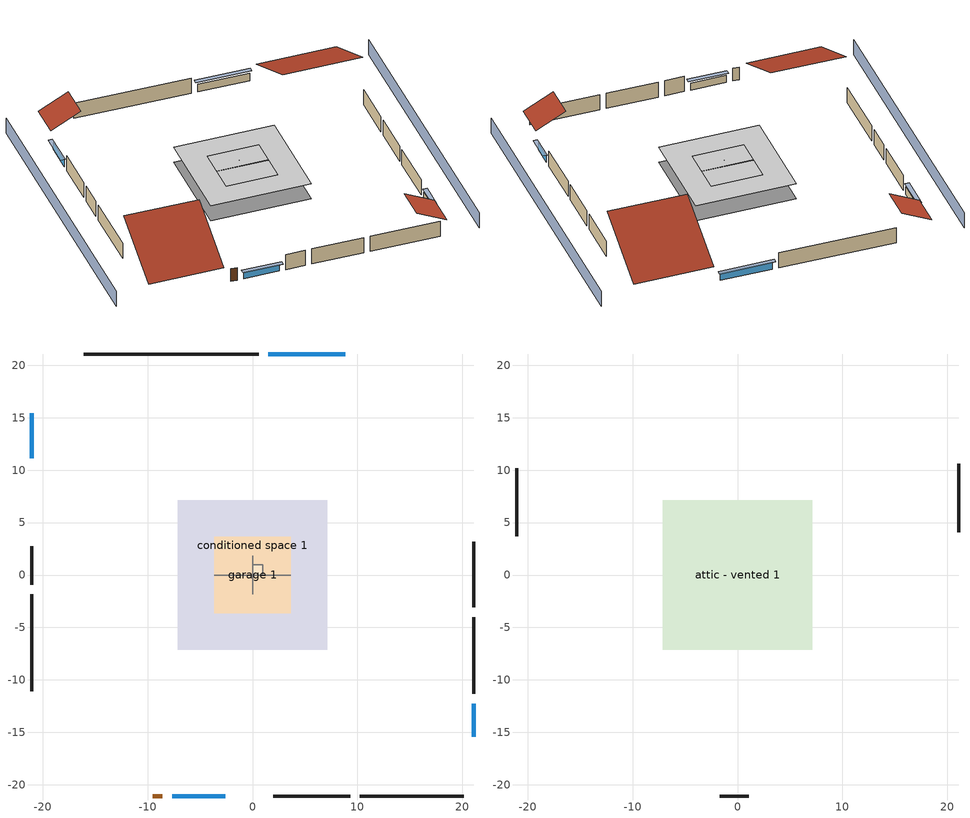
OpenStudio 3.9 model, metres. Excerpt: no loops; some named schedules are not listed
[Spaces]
garage 1
 floor foundation (Slab1 construction): -3.66,-3.66 -3.66,3.66 3.66,3.66 3.66,-3.66 z0
 wall outside (Wall1 construction): 21.07,-11.34 21.07,-4.02 z0:2.44
 wall outside (Wall2 construction): 2,-21.07 9.32,-21.07 z0:2.44
 wall outside (Wall12 construction): -21.07,2.74 -21.07,-0.91 z0:2.44
 wall to conditioned space 1 (Wall5 construction Reversed): 3.66,0 -3.66,0 z0:2.44
 wall to conditioned space 1 (Wall6 construction Reversed): 0,1.83 0,-1.83 z0:2.44
conditioned space 1
 floor foundation (Slab2 construction): -7.11,-7.11 -7.11,7.11 7.11,7.11 7.11,-7.11 z0
 wall outside (Wall3 construction): 0.58,21.07 -16.08,21.07 z0:2.44
 wall outside (Wall4 construction): 21.07,-3.09 21.07,3.16 z0:2.44
 wall outside (Wall7 construction): 10.24,-21.07 20.14,-21.07 z0:2.44
 wall outside (Wall8 construction): -21.07,-1.84 -21.07,-11.1 z0:2.44
 wall outside (AdiabaticWallConstruction): 8.82,21.07 1.5,21.07 z0:1.22; 21.07,-15.4 21.07,-12.27 z0:1.07; -7.66,-21.07 -2.6,-21.07 z0:1.13; -21.07,15.4 -21.07,11.13 z0:1.16
 wall outside (AdiabaticWallConstruction 1): -9.5,-21.07 -8.59,-21.07 z0:2.03
 window (WindowConstruction): 8.82,21.07 1.51,21.07 z0:1.22
 window (WindowConstruction 1): 21.07,-15.4 21.07,-12.27 z0:1.07
 window (WindowConstruction 2): -7.66,-21.07 -2.6,-21.07 z0:1.13
 window (WindowConstruction 3): -21.07,15.4 -21.07,11.13 z0:1.16
 door (Door): -9.5,-21.07 -8.59,-21.07 z0:2.03
central ac and furnace airloop ret air space
 floor adiabatic (AdiabaticConst): 0,0 0,1 1,1 1,0 z0
 wall adiabatic (AdiabaticConst): 0,1 0,0 1,0 1,1 0,1 z0:1
 ceiling adiabatic (AdiabaticConst): 1,0 1,1 0,1 0,0 z1
attic - vented 1
 floor to garage 1 (Floor1 construction): -3.66,-3.66 -3.66,3.66 3.66,3.66 3.66,-3.66 z2.44
 floor to conditioned space 1 (Floor2 construction Reversed): -7.11,-7.11 -7.11,7.11 7.11,7.11 7.11,-7.11 z2.44
 wall outside (Wall9 construction): 21.07,4.09 21.07,10.62 z0:2.44
 wall outside (Wall10 construction): -21.07,10.2 -21.07,3.67 z0:2.44
 wall outside (Wall11 construction): -1.67,-21.07 1.07,-21.07 z0:2.44
 roof outside (Roof1 construction): 9.75,21.07,2.44 9.75,10.94,7.5 21.07,10.94,7.5 21.07,21.07,2.44
 roof outside (Roof2 construction): 21.07,-16.33,2.44 16.83,-16.33,4.56 16.83,-21.07,4.56 21.07,-21.07,2.44
 roof outside (Roof3 construction): -21.07,16.33,2.44 -16.83,16.33,4.56 -16.83,21.07,4.56 -21.07,21.07,2.44
 roof outside (Roof4 construction): -10.43,-21.07,2.44 -10.43,-11.55,7.2 -21.07,-11.55,7.2 -21.07,-21.07,2.44
shading: -25.64,21.07 -25.64,-21.07 / 25.64,-21.07 25.64,21.07 z0:2.44; 1.2,21.07 9.13,21.07 9.13,21.68 1.2,21.68 z1.52; 21.07,-11.96 21.07,-15.71 21.68,-15.71 21.68,-11.96 z1.37; -2.3,-21.07 -7.96,-21.07 -7.96,-21.68 -2.3,-21.68 z1.43; -21.07,10.82 -21.07,15.71 -21.68,15.71 -21.68,10.82 z1.46
[Site]
Portland Intl Arpt_OR: Latitude {deg}=45.59; Longitude {deg}=-122.6; Time Zone {hr}=-8; Elevation {m}=33; Terrain=Suburbs; Keep Site Location Information=Yes
[Site:GroundTemperature:Shallow]
10.2558, 8.96328, 8.85977, 9.47314, 11.9355, 14.3863, 16.5111, 17.8571, 17.9714, 16.8767, 14.8061, 12.4304
[Site:WaterMainsTemperature]
Calculation Method=Schedule; Temperature Schedule=mains temperature schedule
[Building]
Building 1
[Material] Roughness=Rough
Name | Thickness {m} | Conductivity {W/m-K} | Density {kg/m3} | Specific Heat {J/kg-K} | Thermal Absorptance | Solar Absorptance | Visible Absorptance
slate or tile shingles | 0.01905 | 0.840978 | 1899.972 | 799.717 | 0.9 | 0.75 | 0.75
roof rigid ins | 0.00329814 | 0.029427 | 32.04 | 1214.23 | 0.9 | 0.7 | 0.7
osb sheathing 0.5 in. | 0.0127 | 0.115458 | 512.64 | 1214.23 | 0.9 | 0.6 | 0.6
wood siding | 0.0254 | 0.102417 | 544.68 | 1172.36 | 0.9 | 0.85 | 0.85
osb sheathing 0.5 in. 1 | 0.0127 | 0.115458 | 512.64 | 1214.23 | 0.9 | 0.7 | 0.7
wall stud and cavity | 0.1397 | 0.727959 | 139.0536 | 1170.24 | 0.9 | 0.6 | 0.6
wall stud and cavity 1 | 0.1397 | 0.0782429 | 139.0536 | 1170.24 | 0.9 | 0.7 | 0.7
gypsum board | 0.0127 | 0.160291 | 801 | 837.4 | 0.9 | 0.6 | 0.6
wall rigid ins; wall rigid ins 1; exterior vertical ins; exterior vertical ins 1 | 0.051816 | 0.029427 | 32.04 | 1214.23
wall stud and cavity 2 | 0.1397 | 0.744709 | 139.0536 | 1170.24 | 0.9 | 0.7 | 0.7
ceiling stud and cavity | 0.1397 | 1.39189 | 65.682 | 1177.47 | 0.9 | 0.7 | 0.7
ceiling loosefill ins | 0.0846667 | 0.0480833 | 16.02 | 1046.75 | 0.9 | 0.7 | 0.7
ceiling stud and cavity 1 | 0.1397 | 0.0920385 | 65.682 | 1177.47 | 0.9 | 0.7 | 0.7
concrete 4.0 in. | 0.1016 | 1.803125 | 2242.8 | 837.4 | 0.9 | 0.7 | 0.7
floor covering | 0.0127 | 0.0450781 | 54.468 | 1339.84 | 0.9 | 0.9 | 0.9
wood siding 1; wood siding 2 | 0.0254 | 0.102417 | 544.68 | 1172.36
wall rigid ins 2 | 0.512978 | 0.029427 | 32.04 | 1214.23 | 0.9 | 0.7 | 0.7
wall stud and cavity 3 | 0.0889 | 0.380278 | 52.3479 | 1209.89 | 0.9 | 0.7 | 0.7
door material | 0.04445 | 0.0612267 | 512.64 | 1214.23 | 0.9 | 0.7 | 0.7
wall stud and cavity 4 | 0.0889 | 0.391764 | 83.0341 | 1211.67 | 0.9 | 0.7 | 0.7
furniture material conditioned space 1; furniture material garage 1 | 0.1524 | 0.115458 | 640.8 | 1214.23 | 0.9 | 0.6 | 0.6
[Construction]
Roof1 construction; Roof2 construction; Roof3 construction; Roof4 construction: slate or tile shingles, roof rigid ins, osb sheathing 0.5 in.
Wall1 construction; Wall2 construction; Wall9 construction; Wall10 construction; Wall11 construction; Wall12 construction: wood siding, osb sheathing 0.5 in. 1, wall stud and cavity
Wall3 construction; Wall4 construction; Wall7 construction; Wall8 construction: wood siding, osb sheathing 0.5 in. 1, wall stud and cavity 1, gypsum board
Wall5 construction Reversed: gypsum board, wall stud and cavity 2, osb sheathing 0.5 in. 1, wall rigid ins
Wall6 construction Reversed: gypsum board, wall stud and cavity 2, osb sheathing 0.5 in. 1, wall rigid ins 1
Floor1 construction: ceiling stud and cavity
Floor2 construction Reversed: gypsum board, ceiling stud and cavity 1, ceiling loosefill ins
Slab1 construction: concrete 4.0 in.
Slab2 construction: concrete 4.0 in., floor covering
WindowConstruction; WindowConstruction 1; WindowConstruction 2; WindowConstruction 3: WindowMaterial
AdiabaticWallConstruction: wood siding 1, wall rigid ins 2, wall stud and cavity 3, gypsum board
Door: door material
AdiabaticWallConstruction 1: wood siding 2, wall rigid ins 2, wall stud and cavity 3, gypsum board
PartitionWallConstruction: gypsum board, wall stud and cavity 4, gypsum board
furniture construction conditioned space 1: furniture material conditioned space 1
furniture construction garage 1: furniture material garage 1
AdiabaticConst: Adiabatic
[WindowMaterial:SimpleGlazingSystem]
WindowMaterial: U-Factor {W/m2-K}=2.78222; Solar Heat Gain Coefficient=0.56
[Material:NoMass]
Adiabatic: Roughness=Rough; Thermal Resistance {m2-K/W}=176.1
[ThermalZone] Multiplier=1; Use Ideal Air Loads=No
Name | Volume {m3} | Thermostat
conditioned space | 493.619 | conditioned space temperature setpoint
attic - vented | 305.205
garage | 130.484
central ac and furnace airloop ret air zone | 1
[Sizing:Zone] Zone Cooling Design Supply Air Temperature Input Method=SupplyAirTemperature; Zone Cooling Design Supply Air Temperature {C}=14; Zone Cooling Design Supply Air Temperature Difference {deltaC}=11.11; Zone Heating Design Supply Air Temperature Input Method=SupplyAirTemperature; Zone Heating Design Supply Air Temperature {C}=40; Zone Heating Design Supply Air Temperature Difference {deltaC}=11.11; Zone Cooling Design Supply Air Humidity Ratio {kg-H2O/kg-air}=0.0085; Zone Heating Design Supply Air Humidity Ratio {kg-H2O/kg-air}=0.008; Cooling Design Air Flow Method=DesignDay; Heating Design Air Flow Method=DesignDay; Account for Dedicated Outdoor Air System=No; Dedicated Outdoor Air System Control Strategy=NeutralSupplyAir; Dedicated Outdoor Air Low Setpoint Temperature for Design {C}=autosize; Dedicated Outdoor Air High Setpoint Temperature for Design {C}=autosize; Zone Load Sizing Method=Sensible Load Only No Latent Load; Zone Latent Cooling Design Supply Air Humidity Ratio Input Method=HumidityRatioDifference; Zone Cooling Design Supply Air Humidity Ratio Difference {kgWater/kgDryAir}=0.005; Zone Latent Heating Design Supply Air Humidity Ratio Input Method=HumidityRatioDifference; Zone Humidification Design Supply Air Humidity Ratio Difference {kgWater/kgDryAir}=0.005; Sizing Option=Coincident
attic - vented; garage; central ac and furnace airloop ret air zone
[Space]
Name | Thermal Zone | Volume {m3}
conditioned space 1 | conditioned space | 493.619
attic - vented 1 | attic - vented | 305.205
garage 1 | garage | 130.484
central ac and furnace airloop ret air space | central ac and furnace airloop ret air zone
[ThermostatSetpoint:DualSetpoint]
conditioned space temperature setpoint: Heating Setpoint Temperature Schedule=heating setpoint; Cooling Setpoint Temperature Schedule=cooling setpoint; Temperature Difference Between Cutout And Setpoint {deltaC}=0
[Foundation:Kiva] Exterior Vertical Insulation Depth {m}=0.6096; Wall Height Above Grade {m}=0.1016; Wall Depth Below Slab {m}=0.2032
Name | Initial Indoor Air Temperature {C} | Exterior Vertical Insulation Material
Foundation Kiva 1 | 13.4258 | exterior vertical ins
Foundation Kiva 2 | 15.5556 | exterior vertical ins 1
[Foundation:Kiva:Settings]
Soil Conductivity {W/m-K}=1.9041; Soil Density {kg/m3}=1842.3; Soil Specific Heat {J/kg-K}=418.7; Ground Solar Absorptivity=0.9; Ground Thermal Absorptivity=0.9; Ground Surface Roughness {m}=0.03; Far-Field Width {m}=40; Deep-Ground Boundary Condition=ZeroFlux; Deep-Ground Depth {m}=40; Minimum Cell Dimension {m}=0.2; Maximum Cell Growth Coefficient=3; Simulation Timestep=Timestep
[SurfaceProperty:ExposedFoundationPerimeter] Exposed Perimeter Calculation Method=TotalExposedPerimeter
Name | Total Exposed Perimeter {m}
Slab1 | 18.288
Slab2 | 52.21224
[SurfaceProperty:IncidentSolarMultiplier] Incident Solar Multiplier=1; Incident Solar Multiplier Schedule=trans schedule winter=0.85 summer=0.7
Window1; Window2; Window3; Window4
[InternalMass:Definition] Design Level Calculation Method=SurfaceArea
Name | Construction | Surface Area {m2}
partition wall mass | PartitionWallConstruction | 202.436
furniture mass conditioned space 1 | furniture construction conditioned space 1 | 80.97429
furniture mass garage 1 | furniture construction garage 1 | 5.35122
[InternalMass] Multiplier=1
Name | Internal Mass Definition | Space or SpaceType
partition wall mass | partition wall mass | conditioned space 1
furniture mass conditioned space 1 | furniture mass conditioned space 1 | conditioned space 1
furniture mass garage 1 | furniture mass garage 1 | garage 1
[Fan:SystemModel]
central ac and furnace supply fan: Availability Schedule=Always On Discrete; Design Maximum Air Flow Rate {m3/s}=0.47006; Speed Control Method=Discrete; Electric Power Minimum Flow Rate Fraction=0.2; Design Pressure Rise {Pa}=500; Motor Efficiency=1; Motor In Air Stream Fraction=1; Design Electric Power Consumption {W}=autosize; Design Power Sizing Method=PowerPerFlow; Electric Power Per Unit Flow Rate {W/(m3/s)}=1059.44; Electric Power Per Unit Flow Rate Per Unit Pressure {W-s/m3-Pa}=1.66667; Fan Total Efficiency=0.7; Motor Loss Radiative Fraction=0; Speed Flow Fraction 1=0.96386; Speed Electric Power Fraction 1=0.89544; Speed Flow Fraction 2=1; Speed Electric Power Fraction 2=1
[EnergyManagementSystem:Sensor]
Name | Output Variable or Output Meter Index Key | Output Variable or Output Meter
central_ac_and_furnace_supply_fan_s; central_ac_and_furnace_supply_fan_s_1 | central ac and furnace supply fan | Fan Electricity Energy
water_heater_amb_temp | garage | Zone Mean Air Temperature
water_heater_amb_rh | garage | Zone Air Relative Humidity
water_heater_T_set | water heater setpoint | Schedule Value
out_pb_s |  | Site Outdoor Air Barometric Pressure
out_wt_s |  | Site Outdoor Air Humidity Ratio
site_vw_s |  | Site Wind Speed
cool_season | cooling season schedule | Schedule Value
central_ac_and_furnace_airloop_Fan_RTF_s | central ac and furnace supply fan | Fan Runtime Fraction Speed 1
central_ac_and_furnace_airloop_Fan_RTF_s_1 | central ac and furnace supply fan | Fan Runtime Fraction Speed 2
central_ac_and_furnace_airloop_AH_MFR_s | Node 6 | System Node Mass Flow Rate
central_ac_and_furnace_airloop_AH_VFR_s | Node 6 | System Node Current Density Volume Flow Rate
central_ac_and_furnace_airloop_AH_Tout_s | Node 6 | System Node Temperature
central_ac_and_furnace_airloop_AH_Wout_s | Node 6 | System Node Humidity Ratio
central_ac_and_furnace_airloop_RA_T_s | Node 9 | System Node Temperature
central_ac_and_furnace_airloop_Ra_W_s | Node 9 | System Node Humidity Ratio
central_ac_and_furnace_airloop_0_DZ_T_s | attic - vented | Zone Air Temperature
central_ac_and_furnace_airloop_0_DZ_W_s | attic - vented | Zone Mean Air Humidity Ratio
natural_vent_s | natural vent schedule | Schedule Value
htg_sp_s | heating setpoint | Schedule Value
clg_sp_s | cooling setpoint | Schedule Value
mech_vent_range_fan_0_sch_s | mech vent range fan 0 schedule | Schedule Value
mech_vent_bath_fan_0_sch_s | mech vent bath fan 0 schedule | Schedule Value
clothes_dryer_exhaust_0_sch_s | clothes_dryer | Schedule Value
htg_load_cond |  | Heating:EnergyTransfer:Zone:CONDITIONED SPACE
clg_load_cond |  | Cooling:EnergyTransfer:Zone:CONDITIONED SPACE
htg_load_duct |  | Heating:EnergyTransfer:Zone:CENTRAL AC AND FURNACE AIRLOOP RET AIR ZONE
clg_load_duct |  | Cooling:EnergyTransfer:Zone:CENTRAL AC AND FURNACE AIRLOOP RET AIR ZONE
s_conv | Floor2 | Surface Inside Face Convection Heat Gain Energy
s_ig | Floor2 | Surface Inside Face Internal Gains Radiation Heat Gain Energy
s_sol | Floor2 | Surface Inside Face Solar Radiation Heat Gain Energy
s_lgt | Floor2 | Surface Inside Face Lights Radiation Heat Gain Energy
s_surf | Floor2 | Surface Inside Face Net Surface Thermal Radiation Heat Gain Energy
s_conv_1 | Slab2 | Surface Inside Face Convection Heat Gain Energy
s_ig_1 | Slab2 | Surface Inside Face Internal Gains Radiation Heat Gain Energy
s_sol_1 | Slab2 | Surface Inside Face Solar Radiation Heat Gain Energy
s_lgt_1 | Slab2 | Surface Inside Face Lights Radiation Heat Gain Energy
s_surf_1 | Slab2 | Surface Inside Face Net Surface Thermal Radiation Heat Gain Energy
ss_sol | Door1 | Surface Inside Face Solar Radiation Heat Gain Energy
ss_lgt | Door1 | Surface Inside Face Lights Radiation Heat Gain Energy
ss_conv | Door1 | Surface Inside Face Convection Heat Gain Energy
ss_ig | Door1 | Surface Inside Face Internal Gains Radiation Heat Gain Energy
ss_surf | Door1 | Surface Inside Face Net Surface Thermal Radiation Heat Gain Energy
ss_conv_1 | Window1 | Surface Inside Face Convection Heat Gain Energy
ss_ig_1 | Window1 | Surface Inside Face Internal Gains Radiation Heat Gain Energy
ss_surf_1 | Window1 | Surface Inside Face Net Surface Thermal Radiation Heat Gain Energy
ss_trans_in | Window1 | Surface Window Transmitted Solar Radiation Rate
ss_back_out | Window1 | Surface Window Shortwave from Zone Back Out Window Heat Transfer Rate
ss_trans_out | Window1 | Surface Inside Face Initial Transmitted Diffuse Transmitted Out Window Solar Radiation Rate
ss_conv_2 | Window2 | Surface Inside Face Convection Heat Gain Energy
ss_ig_2 | Window2 | Surface Inside Face Internal Gains Radiation Heat Gain Energy
ss_surf_2 | Window2 | Surface Inside Face Net Surface Thermal Radiation Heat Gain Energy
ss_trans_in_1 | Window2 | Surface Window Transmitted Solar Radiation Rate
ss_back_out_1 | Window2 | Surface Window Shortwave from Zone Back Out Window Heat Transfer Rate
ss_trans_out_1 | Window2 | Surface Inside Face Initial Transmitted Diffuse Transmitted Out Window Solar Radiation Rate
ss_conv_3 | Window3 | Surface Inside Face Convection Heat Gain Energy
ss_ig_3 | Window3 | Surface Inside Face Internal Gains Radiation Heat Gain Energy
ss_surf_3 | Window3 | Surface Inside Face Net Surface Thermal Radiation Heat Gain Energy
ss_trans_in_2 | Window3 | Surface Window Transmitted Solar Radiation Rate
ss_back_out_2 | Window3 | Surface Window Shortwave from Zone Back Out Window Heat Transfer Rate
ss_trans_out_2 | Window3 | Surface Inside Face Initial Transmitted Diffuse Transmitted Out Window Solar Radiation Rate
ss_conv_4 | Window4 | Surface Inside Face Convection Heat Gain Energy
ss_ig_4 | Window4 | Surface Inside Face Internal Gains Radiation Heat Gain Energy
ss_surf_4 | Window4 | Surface Inside Face Net Surface Thermal Radiation Heat Gain Energy
ss_trans_in_3 | Window4 | Surface Window Transmitted Solar Radiation Rate
ss_back_out_3 | Window4 | Surface Window Shortwave from Zone Back Out Window Heat Transfer Rate
ss_trans_out_3 | Window4 | Surface Inside Face Initial Transmitted Diffuse Transmitted Out Window Solar Radiation Rate
s_conv_2 | Wall3 | Surface Inside Face Convection Heat Gain Energy
s_ig_2 | Wall3 | Surface Inside Face Internal Gains Radiation Heat Gain Energy
s_sol_2 | Wall3 | Surface Inside Face Solar Radiation Heat Gain Energy
s_lgt_2 | Wall3 | Surface Inside Face Lights Radiation Heat Gain Energy
s_surf_2 | Wall3 | Surface Inside Face Net Surface Thermal Radiation Heat Gain Energy
s_conv_3 | Wall4 | Surface Inside Face Convection Heat Gain Energy
s_ig_3 | Wall4 | Surface Inside Face Internal Gains Radiation Heat Gain Energy
s_sol_3 | Wall4 | Surface Inside Face Solar Radiation Heat Gain Energy
[ElectricEquipment:Definition] Design Level Calculation Method=EquipmentLevel
Name | Design Level {W} | Fraction Latent | Fraction Radiant | Fraction Lost
ceiling fan | 17.3991 | 0 | 0.558 | 0
clothes washer | 491.793 | 0.03 | 0.162 | 0.7
clothes dryer | 9678.11 | 0.015 | 0.081 | 0.85
fridge | 49.4292 | 0 | 0.6 | 0
freezer | 194.914 | 0 | 0.6 | 0
cooking range | 93.8668 | 0.16 | 0.384 | 0.2
misc tv | 437.749 | 0 | 0.6 | 0
misc plug loads | 352.959 | 0.021 | 0.558 | 0.049
whole house fan; mech vent house fan | 0 | 0 | 0 | 1
mech vent house fan cfis | 0 | 0 | 0 | 0
mech vent range fan 0; mech vent bath fan 0 | 30 | 0 | 0 | 1
[ElectricEquipment]
Name | Electric Equipment Definition | Space or SpaceType | Schedule
ceiling fan | ceiling fan | conditioned space 1 | ceiling_fan
clothes washer | clothes washer | conditioned space 1 | clothes_washer
clothes dryer | clothes dryer | conditioned space 1 | clothes_dryer
fridge | fridge | conditioned space 1 | fridge schedule
freezer | freezer | garage 1 | freezer schedule
cooking range | cooking range | conditioned space 1 | cooking_range
misc tv | misc tv | conditioned space 1 | plug_loads_tv
misc plug loads | misc plug loads | conditioned space 1 | plug_loads_other
whole house fan | whole house fan | conditioned space 1 | Always On Discrete
mech vent house fan | mech vent house fan | conditioned space 1 | mech vent house fan schedule
mech vent house fan cfis | mech vent house fan cfis | conditioned space 1 | mech vent house fan cfis schedule
mech vent range fan 0 | mech vent range fan 0 | conditioned space 1 | mech vent range fan 0 schedule
mech vent bath fan 0 | mech vent bath fan 0 | conditioned space 1 | mech vent bath fan 0 schedule
[OtherEquipment:Definition] Design Level Calculation Method=EquipmentLevel
Name | Design Level {W} | Fraction Latent | Fraction Radiant | Fraction Lost
water heater sens; central ac and furnace airloop_0 SupSensLkToCond; central ac and furnace airloop_0 SupCondToLv; central ac and furnace airloop_0 RetCondToRP; central ac and furnace airloop_0 RetSensLkToRP; central ac and furnace airloop_0 SupCondToDZ; central ac and furnace airloop_0 RetCondToDZ; central ac and furnace airloop_0 SupSensLkToDZ; mech vent house fan sensible load | 0 | 0 | 0 | 0
water heater lat; central ac and furnace airloop_0 SupLatLkToCond; central ac and furnace airloop_0 RetLatLkToRP; central ac and furnace airloop_0 SupLatLkToDZ; mech vent house fan latent load | 0 | 1 | 0 | 0
water heater energy adjustment1 | 0.01 | 0 | 0 | 1
clothes dryer 2 | 0 | 0.015 | 0.081 | 0.85
cooking range 2 | 2750.96 | 0.16 | 0.384 | 0.2
general water use sensible | -43.4886 | 0 | 0.6 | 0
general water use latent | 44.1266 | 1 | 0 | 0
[OtherEquipment]
Name | Other Equipment Definition | Space or SpaceType | Schedule | Fuel Type
water heater sens | water heater sens | garage 1 | Always On Discrete
water heater lat | water heater lat | garage 1 | Always On Discrete
water heater energy adjustment1 | water heater energy adjustment1 | garage 1 | Always On Discrete | Electricity
clothes dryer 1 | clothes dryer 2 | conditioned space 1 | clothes_dryer | Electricity
cooking range 1 | cooking range 2 | conditioned space 1 | cooking_range | NaturalGas
general water use sensible | general water use sensible | conditioned space 1 | general water use schedule
general water use latent | general water use latent | conditioned space 1 | general water use schedule
central ac and furnace airloop_0 SupSensLkToCond | central ac and furnace airloop_0 SupSensLkToCond | conditioned space 1 | Always On Discrete
central ac and furnace airloop_0 SupLatLkToCond | central ac and furnace airloop_0 SupLatLkToCond | conditioned space 1 | Always On Discrete
central ac and furnace airloop_0 SupCondToLv | central ac and furnace airloop_0 SupCondToLv | conditioned space 1 | Always On Discrete
central ac and furnace airloop_0 RetCondToRP | central ac and furnace airloop_0 RetCondToRP | central ac and furnace airloop ret air space | Always On Discrete
central ac and furnace airloop_0 RetSensLkToRP | central ac and furnace airloop_0 RetSensLkToRP | central ac and furnace airloop ret air space | Always On Discrete
central ac and furnace airloop_0 RetLatLkToRP | central ac and furnace airloop_0 RetLatLkToRP | central ac and furnace airloop ret air space | Always On Discrete
central ac and furnace airloop_0 SupCondToDZ | central ac and furnace airloop_0 SupCondToDZ | attic - vented 1 | Always On Discrete
central ac and furnace airloop_0 RetCondToDZ | central ac and furnace airloop_0 RetCondToDZ | attic - vented 1 | Always On Discrete
central ac and furnace airloop_0 SupSensLkToDZ | central ac and furnace airloop_0 SupSensLkToDZ | attic - vented 1 | Always On Discrete
central ac and furnace airloop_0 SupLatLkToDZ | central ac and furnace airloop_0 SupLatLkToDZ | attic - vented 1 | Always On Discrete
mech vent house fan sensible load | mech vent house fan sensible load | conditioned space 1 | Always On Discrete
mech vent house fan latent load | mech vent house fan latent load | conditioned space 1 | Always On Discrete
[WaterUse:Equipment:Definition]
clothes washer: Peak Flow Rate {m3/s}=1.1161e-05
[Lights:Definition] Design Level Calculation Method=LightingLevel; Fraction Radiant=0.6; Fraction Visible=0.2; Return Air Fraction=0
Name | Lighting Level {W}
interior lighting | 312.68
garage lighting | 9.04299
[Lights] Fraction Replaceable=1
Name | Lights Definition | Space or SpaceType | Schedule
interior lighting | interior lighting | conditioned space 1 | lighting_interior
garage lighting | garage lighting | garage 1 | lighting_garage
[Exterior:Lights:Definition]
exterior lighting: Design Level {W}=8.01452
[Exterior:Lights]
exterior lighting: Exterior Lights Definition=exterior lighting; Schedule=exterior lighting schedule
[People:Definition]
occupants: Number of People Calculation Method=People; Number of People {people}=2; Fraction Radiant=0.314171; Sensible Heat Fraction=0.56303; Carbon Dioxide Generation Rate {m3/s-W}=0; Enable ASHRAE 55 Comfort Warnings=No; Mean Radiant Temperature Calculation Type=EnclosureAveraged
[People]
occupants: People Definition=occupants; Space or SpaceType=conditioned space 1; Number of People Schedule=occupants; Activity Level Schedule=occupants activity schedule; Multiplier=1
[ZoneMixing] Schedule=Always On Continuous; Design Flow Rate Calculation Method=Flow/Zone; Design Flow Rate {m3/s}=0
Name | Zone or Space | Source Zone or Space
central ac and furnace airloop_0 ZoneMixDZToCond mix | conditioned space | attic - vented
central ac and furnace airloop_0 ZoneMixCondToDZ mix; whole house fan mix | attic - vented | conditioned space
[SpaceInfiltration:DesignFlowRate] Schedule=Always On Discrete; Design Flow Rate Calculation Method=Flow/Space; Design Flow Rate {m3/s}=0
Name | Space or SpaceType
natural vent flow; whole house fan flow; infil flow | conditioned space 1
attic_vented 1 duct leakage imbalance infil flow | attic - vented 1
[SpaceInfiltration:EffectiveLeakageArea] Schedule=Always On Discrete
Name | Space or SpaceType | Effective Air Leakage Area {cm2} | Stack Coefficient | Wind Coefficient
infil garage 1 | garage 1 | 543.674 | 0.000129147 | 4.38083e-05
infil attic - vented 1 | attic - vented 1 | 8530.74 | 0.000248762 | 3.83861e-05
